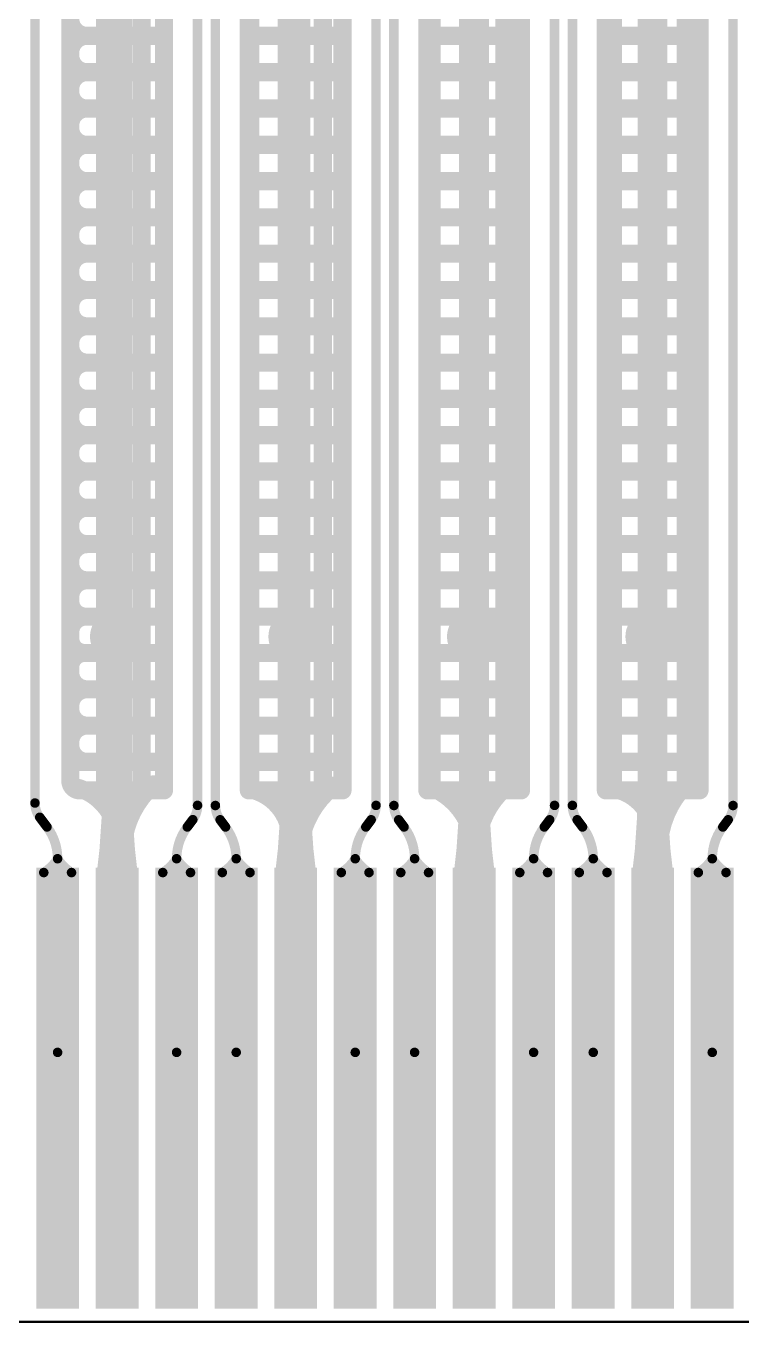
# Model space of a CAD drawing. Header units: millimetres. Extents: x 2260 to 2572, y -21 to 200.
# Drawn here: x 2299.93 to 2305.94, y 61.71 to 72.66 of the extents above; entities that cross this region are included whole.
import ezdxf

# ---------------------------------------------------------------- set-up
doc = ezdxf.new("R2010")
doc.units = ezdxf.units.MM
doc.layers.get('0').update_dxf_attribs({"lineweight": 18})
doc.layers.add('01', color=1, linetype='Continuous', lineweight=18)
doc.layers.add('DIM', color=3, linetype='Continuous', lineweight=13)

# ---------------------------------------------------------------- blocks, each defined once
blk = doc.blocks.new('PAD_R1')
blk.add_lwpolyline([(0.25, 0, 0.5, 0.5, 1), (-0.25, 0, 0.5, 0.5, 1)], format="xyseb", close=True)

msp = doc.modelspace()

# ---------------------------------------------------------------- linework, layer by layer
at = {"layer": '01'}
msp.add_lwpolyline([(2318.191, 62.078, 0.02, 0.02, -0.414219), (2317.891, 61.778, 0.02, 0.02, 0), (2292.992, 61.778, 0.02, 0.02, -0.414219), (2292.692, 62.078, 0.02, 0.02, 0), (2292.692, 141.44, 0.02, 0.02, -0.414219), (2292.992, 141.74, 0.02, 0.02, 0), (2317.891, 141.74, 0.02, 0.02, -0.414219), (2318.191, 141.44, 0.02, 0.02, 0)], format="xyseb", close=True, dxfattribs=at)
for points in [[(2300.692, 139.841, 0.25, 0.25, 0), (2300.692, 63.641, 0.25, 0.25, 0)], [(2302.191, 139.841, 0.25, 0.25, 0), (2302.191, 63.641, 0.25, 0.25, 0)], [(2303.692, 139.841, 0.25, 0.25, 0), (2303.692, 63.641, 0.25, 0.25, 0)], [(2305.191, 139.841, 0.25, 0.25, 0), (2305.191, 63.641, 0.25, 0.25, 0)], [(2300.298, 66.321, 0.152, 0.152, 0), (2300.298, 137.241, 0.152, 0.152, 0)], [(2300.591, 137.241, 0.152, 0.152, 0), (2300.591, 66.241, 0.152, 0.152, 0)], [(2300.896, 137.241, 0.152, 0.152, 0), (2300.896, 66.241, 0.152, 0.152, 0)], [(2301.085, 137.241, 0.152, 0.152, 0), (2301.085, 66.241, 0.152, 0.152, 0)], [(2301.798, 137.241, 0.152, 0.152, 0), (2301.798, 66.241, 0.152, 0.152, 0)], [(2301.81, 137.241, 0.152, 0.152, 0), (2301.81, 66.241, 0.152, 0.152, 0)], [(2302.115, 137.241, 0.152, 0.152, 0), (2302.115, 66.241, 0.152, 0.152, 0)], [(2302.42, 137.241, 0.152, 0.152, 0), (2302.42, 66.241, 0.152, 0.152, 0)], [(2302.585, 137.241, 0.152, 0.152, 0), (2302.585, 66.241, 0.152, 0.152, 0)], [(2303.298, 137.241, 0.152, 0.152, 0), (2303.298, 66.241, 0.152, 0.152, 0)], [(2303.334, 137.241, 0.152, 0.152, 0), (2303.334, 66.241, 0.152, 0.152, 0)], [(2303.639, 137.241, 0.152, 0.152, 0), (2303.639, 66.241, 0.152, 0.152, 0)], [(2303.944, 137.241, 0.152, 0.152, 0), (2303.944, 66.241, 0.152, 0.152, 0)], [(2304.085, 137.241, 0.152, 0.152, 0), (2304.085, 66.241, 0.152, 0.152, 0)], [(2304.858, 137.241, 0.152, 0.152, 0), (2304.858, 66.241, 0.152, 0.152, 0)], [(2305.163, 137.241, 0.152, 0.152, 0), (2305.163, 66.241, 0.152, 0.152, 0)], [(2305.468, 137.241, 0.152, 0.152, 0), (2305.468, 66.241, 0.152, 0.152, 0)], [(2305.585, 137.241, 0.152, 0.152, 0), (2305.585, 66.241, 0.152, 0.152, 0)], [(2304.798, 137.209, 0.152, 0.152, 0), (2304.798, 66.241, 0.152, 0.152, 0)], [(2300.298, 72.717, 0.152, 0.152, 0.414236), (2300.438, 72.577, 0.152, 0.152, 0)], [(2300.298, 72.577, 0.152, 0.152, 0), (2301.085, 72.577, 0.152, 0.152, 0)], [(2300.298, 72.437, 0.152, 0.152, -0.414236), (2300.438, 72.577, 0.152, 0.152, 0)], [(2301.798, 72.577, 0.152, 0.152, 0), (2302.585, 72.577, 0.152, 0.152, 0)], [(2303.298, 72.577, 0.152, 0.152, 0), (2304.085, 72.577, 0.152, 0.152, 0)], [(2304.798, 72.577, 0.152, 0.152, 0), (2305.585, 72.577, 0.152, 0.152, 0)], [(2300.298, 72.412, 0.152, 0.152, 0.414236), (2300.438, 72.272, 0.152, 0.152, 0)], [(2300.298, 72.272, 0.152, 0.152, 0), (2301.085, 72.272, 0.152, 0.152, 0)], [(2300.298, 72.132, 0.152, 0.152, -0.414236), (2300.438, 72.272, 0.152, 0.152, 0)], [(2301.798, 72.272, 0.152, 0.152, 0), (2302.585, 72.272, 0.152, 0.152, 0)], [(2303.298, 72.272, 0.152, 0.152, 0), (2304.085, 72.272, 0.152, 0.152, 0)], [(2304.798, 72.272, 0.152, 0.152, 0), (2305.585, 72.272, 0.152, 0.152, 0)], [(2300.298, 72.107, 0.152, 0.152, 0.414236), (2300.438, 71.967, 0.152, 0.152, 0)], [(2300.298, 71.967, 0.152, 0.152, 0), (2301.085, 71.967, 0.152, 0.152, 0)], [(2300.298, 71.827, 0.152, 0.152, -0.414236), (2300.438, 71.967, 0.152, 0.152, 0)], [(2301.798, 71.967, 0.152, 0.152, 0), (2302.585, 71.967, 0.152, 0.152, 0)], [(2303.298, 71.967, 0.152, 0.152, 0), (2304.085, 71.967, 0.152, 0.152, 0)], [(2304.798, 71.967, 0.152, 0.152, 0), (2305.585, 71.967, 0.152, 0.152, 0)], [(2300.298, 71.802, 0.152, 0.152, 0.414236), (2300.438, 71.662, 0.152, 0.152, 0)], [(2300.298, 71.662, 0.152, 0.152, 0), (2301.085, 71.662, 0.152, 0.152, 0)], [(2300.298, 71.522, 0.152, 0.152, -0.414236), (2300.438, 71.662, 0.152, 0.152, 0)], [(2301.798, 71.662, 0.152, 0.152, 0), (2302.585, 71.662, 0.152, 0.152, 0)], [(2303.298, 71.662, 0.152, 0.152, 0), (2304.085, 71.662, 0.152, 0.152, 0)], [(2304.798, 71.662, 0.152, 0.152, 0), (2305.585, 71.662, 0.152, 0.152, 0)], [(2300.298, 71.497, 0.152, 0.152, 0.414236), (2300.438, 71.357, 0.152, 0.152, 0)], [(2300.298, 71.357, 0.152, 0.152, 0), (2301.085, 71.357, 0.152, 0.152, 0)], [(2300.298, 71.217, 0.152, 0.152, -0.414236), (2300.438, 71.357, 0.152, 0.152, 0)], [(2301.798, 71.357, 0.152, 0.152, 0), (2302.585, 71.357, 0.152, 0.152, 0)], [(2303.298, 71.357, 0.152, 0.152, 0), (2304.085, 71.357, 0.152, 0.152, 0)], [(2304.798, 71.357, 0.152, 0.152, 0), (2305.585, 71.357, 0.152, 0.152, 0)], [(2300.298, 71.193, 0.152, 0.152, 0.414236), (2300.438, 71.053, 0.152, 0.152, 0)], [(2300.298, 71.053, 0.152, 0.152, 0), (2301.085, 71.053, 0.152, 0.152, 0)], [(2300.298, 70.913, 0.152, 0.152, -0.414236), (2300.438, 71.053, 0.152, 0.152, 0)], [(2301.798, 71.053, 0.152, 0.152, 0), (2302.585, 71.053, 0.152, 0.152, 0)], [(2303.298, 71.053, 0.152, 0.152, 0), (2304.085, 71.053, 0.152, 0.152, 0)], [(2304.798, 71.053, 0.152, 0.152, 0), (2305.585, 71.053, 0.152, 0.152, 0)], [(2300.298, 70.888, 0.152, 0.152, 0.414236), (2300.438, 70.748, 0.152, 0.152, 0)], [(2300.298, 70.748, 0.152, 0.152, 0), (2301.085, 70.748, 0.152, 0.152, 0)], [(2300.298, 70.608, 0.152, 0.152, -0.414236), (2300.438, 70.748, 0.152, 0.152, 0)], [(2301.798, 70.748, 0.152, 0.152, 0), (2302.585, 70.748, 0.152, 0.152, 0)], [(2303.298, 70.748, 0.152, 0.152, 0), (2304.085, 70.748, 0.152, 0.152, 0)], [(2304.798, 70.748, 0.152, 0.152, 0), (2305.585, 70.748, 0.152, 0.152, 0)], [(2300.298, 70.583, 0.152, 0.152, 0.414236), (2300.438, 70.443, 0.152, 0.152, 0)], [(2300.298, 70.443, 0.152, 0.152, 0), (2301.085, 70.443, 0.152, 0.152, 0)], [(2300.298, 70.303, 0.152, 0.152, -0.414236), (2300.438, 70.443, 0.152, 0.152, 0)], [(2301.798, 70.443, 0.152, 0.152, 0), (2302.585, 70.443, 0.152, 0.152, 0)], [(2303.298, 70.443, 0.152, 0.152, 0), (2304.085, 70.443, 0.152, 0.152, 0)], [(2304.798, 70.443, 0.152, 0.152, 0), (2305.585, 70.443, 0.152, 0.152, 0)], [(2300.298, 70.278, 0.152, 0.152, 0.414236), (2300.438, 70.138, 0.152, 0.152, 0)], [(2300.298, 70.138, 0.152, 0.152, 0), (2301.085, 70.138, 0.152, 0.152, 0)], [(2300.298, 69.998, 0.152, 0.152, -0.414236), (2300.438, 70.138, 0.152, 0.152, 0)], [(2301.798, 70.138, 0.152, 0.152, 0), (2302.585, 70.138, 0.152, 0.152, 0)], [(2303.298, 70.138, 0.152, 0.152, 0), (2304.085, 70.138, 0.152, 0.152, 0)], [(2304.798, 70.138, 0.152, 0.152, 0), (2305.585, 70.138, 0.152, 0.152, 0)], [(2300.298, 69.973, 0.152, 0.152, 0.414236), (2300.438, 69.833, 0.152, 0.152, 0)], [(2300.298, 69.833, 0.152, 0.152, 0), (2301.085, 69.833, 0.152, 0.152, 0)], [(2300.298, 69.693, 0.152, 0.152, -0.414236), (2300.438, 69.833, 0.152, 0.152, 0)], [(2301.798, 69.833, 0.152, 0.152, 0), (2302.585, 69.833, 0.152, 0.152, 0)], [(2303.298, 69.833, 0.152, 0.152, 0), (2304.085, 69.833, 0.152, 0.152, 0)], [(2304.798, 69.833, 0.152, 0.152, 0), (2305.585, 69.833, 0.152, 0.152, 0)], [(2300.298, 69.669, 0.152, 0.152, 0.414236), (2300.438, 69.529, 0.152, 0.152, 0)], [(2300.298, 69.529, 0.152, 0.152, 0), (2301.085, 69.529, 0.152, 0.152, 0)], [(2300.298, 69.389, 0.152, 0.152, -0.414236), (2300.438, 69.529, 0.152, 0.152, 0)], [(2301.798, 69.529, 0.152, 0.152, 0), (2302.585, 69.529, 0.152, 0.152, 0)], [(2303.298, 69.529, 0.152, 0.152, 0), (2304.085, 69.529, 0.152, 0.152, 0)], [(2304.798, 69.529, 0.152, 0.152, 0), (2305.585, 69.529, 0.152, 0.152, 0)], [(2300.298, 69.364, 0.152, 0.152, 0.414236), (2300.438, 69.224, 0.152, 0.152, 0)], [(2300.298, 69.224, 0.152, 0.152, 0), (2301.085, 69.224, 0.152, 0.152, 0)], [(2300.298, 69.084, 0.152, 0.152, -0.414236), (2300.438, 69.224, 0.152, 0.152, 0)], [(2301.798, 69.224, 0.152, 0.152, 0), (2302.585, 69.224, 0.152, 0.152, 0)], [(2303.298, 69.224, 0.152, 0.152, 0), (2304.085, 69.224, 0.152, 0.152, 0)], [(2304.798, 69.224, 0.152, 0.152, 0), (2305.585, 69.224, 0.152, 0.152, 0)], [(2300.298, 69.059, 0.152, 0.152, 0.414236), (2300.438, 68.919, 0.152, 0.152, 0)], [(2300.298, 68.919, 0.152, 0.152, 0), (2301.085, 68.919, 0.152, 0.152, 0)], [(2300.298, 68.779, 0.152, 0.152, -0.414236), (2300.438, 68.919, 0.152, 0.152, 0)], [(2301.798, 68.919, 0.152, 0.152, 0), (2302.585, 68.919, 0.152, 0.152, 0)], [(2303.298, 68.919, 0.152, 0.152, 0), (2304.085, 68.919, 0.152, 0.152, 0)], [(2304.798, 68.919, 0.152, 0.152, 0), (2305.585, 68.919, 0.152, 0.152, 0)], [(2300.298, 68.754, 0.152, 0.152, 0.414236), (2300.438, 68.614, 0.152, 0.152, 0)], [(2300.298, 68.614, 0.152, 0.152, 0), (2301.085, 68.614, 0.152, 0.152, 0)], [(2300.298, 68.474, 0.152, 0.152, -0.414236), (2300.438, 68.614, 0.152, 0.152, 0)], [(2301.798, 68.614, 0.152, 0.152, 0), (2302.585, 68.614, 0.152, 0.152, 0)], [(2303.298, 68.614, 0.152, 0.152, 0), (2304.085, 68.614, 0.152, 0.152, 0)], [(2304.798, 68.614, 0.152, 0.152, 0), (2305.585, 68.614, 0.152, 0.152, 0)], [(2300.298, 68.449, 0.152, 0.152, 0.414236), (2300.438, 68.309, 0.152, 0.152, 0)], [(2300.298, 68.309, 0.152, 0.152, 0), (2301.085, 68.309, 0.152, 0.152, 0)], [(2300.298, 68.169, 0.152, 0.152, -0.414236), (2300.438, 68.309, 0.152, 0.152, 0)], [(2301.798, 68.309, 0.152, 0.152, 0), (2302.585, 68.309, 0.152, 0.152, 0)], [(2303.298, 68.309, 0.152, 0.152, 0), (2304.085, 68.309, 0.152, 0.152, 0)], [(2304.798, 68.309, 0.152, 0.152, 0), (2305.585, 68.309, 0.152, 0.152, 0)], [(2300.298, 68.145, 0.152, 0.152, 0.414236), (2300.438, 68.005, 0.152, 0.152, 0)], [(2300.298, 68.005, 0.152, 0.152, 0), (2301.085, 68.005, 0.152, 0.152, 0)], [(2300.298, 67.865, 0.152, 0.152, -0.414236), (2300.438, 68.005, 0.152, 0.152, 0)], [(2301.798, 68.005, 0.152, 0.152, 0), (2302.585, 68.005, 0.152, 0.152, 0)], [(2303.298, 68.005, 0.152, 0.152, 0), (2304.085, 68.005, 0.152, 0.152, 0)], [(2304.798, 68.005, 0.152, 0.152, 0), (2305.585, 68.005, 0.152, 0.152, 0)], [(2300.298, 67.83, 0.152, 0.152, 0.414228), (2300.428, 67.7, 0.152, 0.152, 0)], [(2300.298, 67.7, 0.152, 0.152, 0), (2301.085, 67.7, 0.152, 0.152, 0)], [(2300.298, 67.57, 0.152, 0.152, -0.414228), (2300.428, 67.7, 0.152, 0.152, 0)], [(2301.798, 67.7, 0.152, 0.152, 0), (2302.585, 67.7, 0.152, 0.152, 0)], [(2303.298, 67.7, 0.152, 0.152, 0), (2304.085, 67.7, 0.152, 0.152, 0)], [(2304.798, 67.7, 0.152, 0.152, 0), (2305.585, 67.7, 0.152, 0.152, 0)], [(2300.298, 67.515, 0.152, 0.152, 0.41423), (2300.418, 67.395, 0.152, 0.152, 0)], [(2300.298, 67.395, 0.152, 0.152, 0), (2301.085, 67.395, 0.152, 0.152, 0)], [(2300.298, 67.275, 0.152, 0.152, -0.41423), (2300.418, 67.395, 0.152, 0.152, 0)], [(2301.798, 67.395, 0.152, 0.152, 0), (2302.585, 67.395, 0.152, 0.152, 0)], [(2303.298, 67.395, 0.152, 0.152, 0), (2304.085, 67.395, 0.152, 0.152, 0)], [(2304.798, 67.395, 0.152, 0.152, 0), (2305.585, 67.395, 0.152, 0.152, 0)], [(2300.298, 67.23, 0.152, 0.152, 0.414236), (2300.438, 67.09, 0.152, 0.152, 0)], [(2300.298, 67.09, 0.152, 0.152, 0), (2301.085, 67.09, 0.152, 0.152, 0)], [(2300.298, 66.95, 0.152, 0.152, -0.414236), (2300.438, 67.09, 0.152, 0.152, 0)], [(2301.798, 67.09, 0.152, 0.152, 0), (2302.585, 67.09, 0.152, 0.152, 0)], [(2303.298, 67.09, 0.152, 0.152, 0), (2304.085, 67.09, 0.152, 0.152, 0)], [(2304.798, 67.09, 0.152, 0.152, 0), (2305.585, 67.09, 0.152, 0.152, 0)], [(2300.298, 66.925, 0.152, 0.152, 0.414236), (2300.438, 66.785, 0.152, 0.152, 0)], [(2300.298, 66.785, 0.152, 0.152, 0), (2301.085, 66.785, 0.152, 0.152, 0)], [(2300.298, 66.645, 0.152, 0.152, -0.414236), (2300.438, 66.785, 0.152, 0.152, 0)], [(2301.798, 66.785, 0.152, 0.152, 0), (2302.585, 66.785, 0.152, 0.152, 0)], [(2303.298, 66.785, 0.152, 0.152, 0), (2304.085, 66.785, 0.152, 0.152, 0)], [(2304.798, 66.785, 0.152, 0.152, 0), (2305.585, 66.785, 0.152, 0.152, 0)], [(2300.298, 66.621, 0.152, 0.152, 0.414236), (2300.438, 66.481, 0.152, 0.152, 0)], [(2300.298, 66.481, 0.152, 0.152, 0), (2301.085, 66.481, 0.152, 0.152, 0)], [(2300.298, 66.401, 0.152, 0.152, -0.414252), (2300.378, 66.481, 0.152, 0.152, 0)], [(2301.798, 66.481, 0.152, 0.152, 0), (2302.585, 66.481, 0.152, 0.152, 0)], [(2303.298, 66.481, 0.152, 0.152, 0), (2304.085, 66.481, 0.152, 0.152, 0)], [(2304.798, 66.481, 0.152, 0.152, 0), (2305.585, 66.481, 0.152, 0.152, 0)], [(2300.378, 66.241, 0.152, 0.152, -0.414252), (2300.298, 66.321, 0.152, 0.152, 0)], [(2300.692, 66.281, 0.25, 0.25, -0.033718), (2300.637, 65.466, 0.25, 0.25, 0)], [(2300.692, 66.281, 0.25, 0.25, 0.033718), (2300.747, 65.466, 0.25, 0.25, 0)], [(2300.999, 66.292, 0.152, 0.152, 0.235865), (2300.738, 65.647, 0.152, 0.152, 0)], [(2302.191, 66.281, 0.25, 0.25, -0.033718), (2302.136, 65.466, 0.25, 0.25, 0)], [(2302.191, 66.281, 0.25, 0.25, 0.033718), (2302.247, 65.466, 0.25, 0.25, 0)], [(2302.512, 66.28, 0.152, 0.152, 0.223121), (2302.216, 65.687, 0.152, 0.152, 0)], [(2303.692, 65.668, 0.152, 0.152, 0.341859), (2303.308, 66.276, 0.152, 0.152, 0)], [(2303.692, 66.281, 0.25, 0.25, -0.033718), (2303.637, 65.466, 0.25, 0.25, 0)], [(2303.692, 66.281, 0.25, 0.25, 0.033718), (2303.747, 65.466, 0.25, 0.25, 0)], [(2304.046, 66.332, 0.152, 0.152, 0.286635), (2303.717, 65.677, 0.152, 0.152, 0)], [(2305.191, 66.281, 0.25, 0.25, -0.033718), (2305.136, 65.466, 0.25, 0.25, 0)], [(2305.191, 66.281, 0.25, 0.25, 0.033718), (2305.247, 65.466, 0.25, 0.25, 0)], [(2305.53, 66.345, 0.152, 0.152, 0.249285), (2305.246, 65.66, 0.152, 0.152, 0)], [(2300.691, 65.703, 0.152, 0.152, 0.402511), (2300.337, 66.27, 0.152, 0.152, 0)], [(2300.378, 66.241, 0.152, 0.152, 0), (2301.085, 66.241, 0.152, 0.152, 0)], [(2301.798, 66.241, 0.152, 0.152, 0), (2302.585, 66.241, 0.152, 0.152, 0)], [(2302.138, 65.726, 0.152, 0.152, 0.404083), (2301.837, 66.243, 0.152, 0.152, 0)], [(2303.298, 66.241, 0.152, 0.152, 0), (2304.085, 66.241, 0.152, 0.152, 0)], [(2304.798, 66.241, 0.152, 0.152, 0), (2305.585, 66.241, 0.152, 0.152, 0)], [(2305.172, 65.681, 0.152, 0.152, 0.528163), (2304.8, 66.261, 0.152, 0.152, 0)], [(2300.191, 61.89, 0.36, 0.36, 0), (2300.191, 65.591, 0.36, 0.36, 0)], [(2300.191, 65.667, 0.08, 0.08, -0.112631), (2300.075, 65.551, 0.08, 0.08, 0)], [(2300.191, 65.667, 0.08, 0.08, 0), (2300.191, 64.041, 0.08, 0.08, 0)], [(2300.191, 65.667, 0.08, 0.08, 0.112631), (2300.308, 65.551, 0.08, 0.08, 0)], [(2300.692, 61.89, 0.36, 0.36, 0), (2300.692, 65.591, 0.36, 0.36, 0)], [(2301.191, 61.89, 0.36, 0.36, 0), (2301.191, 65.591, 0.36, 0.36, 0)], [(2301.191, 65.667, 0.08, 0.08, -0.112729), (2301.075, 65.551, 0.08, 0.08, 0)], [(2301.191, 65.667, 0.08, 0.08, 0), (2301.191, 64.041, 0.08, 0.08, 0)], [(2301.191, 65.667, 0.08, 0.08, 0.112729), (2301.308, 65.551, 0.08, 0.08, 0)], [(2301.692, 61.89, 0.36, 0.36, 0), (2301.692, 65.591, 0.36, 0.36, 0)], [(2301.692, 65.667, 0.08, 0.08, -0.112809), (2301.575, 65.551, 0.08, 0.08, 0)], [(2301.692, 65.667, 0.08, 0.08, 0), (2301.692, 64.041, 0.08, 0.08, 0)], [(2301.692, 65.667, 0.08, 0.08, 0.112809), (2301.808, 65.551, 0.08, 0.08, 0)], [(2302.191, 61.89, 0.36, 0.36, 0), (2302.191, 65.591, 0.36, 0.36, 0)], [(2302.692, 61.89, 0.36, 0.36, 0), (2302.692, 65.591, 0.36, 0.36, 0)], [(2302.692, 65.667, 0.08, 0.08, -0.112733), (2302.575, 65.551, 0.08, 0.08, 0)], [(2302.692, 65.667, 0.08, 0.08, 0), (2302.692, 64.041, 0.08, 0.08, 0)], [(2302.692, 65.667, 0.08, 0.08, 0.112733), (2302.808, 65.551, 0.08, 0.08, 0)], [(2303.191, 61.89, 0.36, 0.36, 0), (2303.191, 65.591, 0.36, 0.36, 0)], [(2303.191, 65.667, 0.08, 0.08, -0.112629), (2303.075, 65.551, 0.08, 0.08, 0)], [(2303.191, 65.667, 0.08, 0.08, 0), (2303.191, 64.041, 0.08, 0.08, 0)], [(2303.191, 65.667, 0.08, 0.08, 0.112629), (2303.308, 65.551, 0.08, 0.08, 0)], [(2303.692, 61.89, 0.36, 0.36, 0), (2303.692, 65.591, 0.36, 0.36, 0)], [(2304.191, 61.89, 0.36, 0.36, 0), (2304.191, 65.591, 0.36, 0.36, 0)], [(2304.191, 65.667, 0.08, 0.08, -0.112733), (2304.075, 65.551, 0.08, 0.08, 0)], [(2304.191, 65.667, 0.08, 0.08, 0), (2304.191, 64.041, 0.08, 0.08, 0)], [(2304.191, 65.667, 0.08, 0.08, 0.112733), (2304.308, 65.551, 0.08, 0.08, 0)], [(2304.692, 61.89, 0.36, 0.36, 0), (2304.692, 65.591, 0.36, 0.36, 0)], [(2304.692, 65.667, 0.08, 0.08, -0.112809), (2304.575, 65.551, 0.08, 0.08, 0)], [(2304.692, 65.667, 0.08, 0.08, 0), (2304.692, 64.041, 0.08, 0.08, 0)], [(2304.692, 65.667, 0.08, 0.08, 0.112809), (2304.808, 65.551, 0.08, 0.08, 0)], [(2305.191, 61.89, 0.36, 0.36, 0), (2305.191, 65.591, 0.36, 0.36, 0)], [(2305.692, 61.89, 0.36, 0.36, 0), (2305.692, 65.591, 0.36, 0.36, 0)], [(2305.692, 65.667, 0.08, 0.08, -0.11273), (2305.575, 65.551, 0.08, 0.08, 0)], [(2305.692, 65.667, 0.08, 0.08, 0), (2305.692, 64.041, 0.08, 0.08, 0)], [(2305.692, 65.667, 0.08, 0.08, 0.11273), (2305.808, 65.551, 0.08, 0.08, 0)]]:
    msp.add_lwpolyline(points, format="xyseb", dxfattribs=at)
at = {"layer": 'DIM'}
for points in [[(2301.367, 137.367, 0.08, 0.08, 0), (2301.367, 66.115, 0.08, 0.08, 0)], [(2301.517, 137.367, 0.08, 0.08, 0), (2301.517, 66.114, 0.08, 0.08, 0)], [(2302.867, 137.367, 0.08, 0.08, 0), (2302.867, 66.115, 0.08, 0.08, 0)], [(2303.017, 137.367, 0.08, 0.08, 0), (2303.017, 66.114, 0.08, 0.08, 0)], [(2304.367, 137.367, 0.08, 0.08, 0), (2304.367, 66.115, 0.08, 0.08, 0)], [(2304.517, 137.367, 0.08, 0.08, 0), (2304.517, 66.115, 0.08, 0.08, 0)], [(2305.867, 137.367, 0.08, 0.08, 0), (2305.867, 66.114, 0.08, 0.08, 0)], [(2300.001, 137.346, 0.08, 0.08, 0), (2300.001, 66.135, 0.08, 0.08, 0)], [(2300.001, 66.135, 0.08, 0.08, 0.162934), (2300.041, 66.015, 0.08, 0.08, 0)], [(2301.367, 66.115, 0.08, 0.08, -0.163068), (2301.327, 65.995, 0.08, 0.08, 0)], [(2301.517, 66.114, 0.08, 0.08, 0.163032), (2301.557, 65.994, 0.08, 0.08, 0)], [(2302.867, 66.115, 0.08, 0.08, -0.163068), (2302.826, 65.994, 0.08, 0.08, 0)], [(2303.017, 66.114, 0.08, 0.08, 0.162945), (2303.057, 65.994, 0.08, 0.08, 0)], [(2304.367, 66.115, 0.08, 0.08, -0.163068), (2304.326, 65.994, 0.08, 0.08, 0)], [(2304.517, 66.115, 0.08, 0.08, 0.163022), (2304.557, 65.994, 0.08, 0.08, 0)], [(2305.867, 66.114, 0.08, 0.08, -0.163062), (2305.826, 65.994, 0.08, 0.08, 0)], [(2300.041, 66.015, 0.08, 0.08, 0), (2300.102, 65.934, 0.08, 0.08, 0)], [(2301.327, 65.995, 0.08, 0.08, 0), (2301.281, 65.934, 0.08, 0.08, 0)], [(2301.557, 65.994, 0.08, 0.08, 0), (2301.602, 65.934, 0.08, 0.08, 0)], [(2302.826, 65.994, 0.08, 0.08, 0), (2302.781, 65.934, 0.08, 0.08, 0)], [(2303.057, 65.994, 0.08, 0.08, 0), (2303.102, 65.934, 0.08, 0.08, 0)], [(2304.326, 65.994, 0.08, 0.08, 0), (2304.281, 65.934, 0.08, 0.08, 0)], [(2304.557, 65.994, 0.08, 0.08, 0), (2304.602, 65.934, 0.08, 0.08, 0)], [(2305.826, 65.994, 0.08, 0.08, 0), (2305.781, 65.934, 0.08, 0.08, 0)], [(2300.102, 65.934, 0.08, 0.08, -0.162932), (2300.191, 65.667, 0.08, 0.08, 0)], [(2301.281, 65.934, 0.08, 0.08, 0.163052), (2301.191, 65.667, 0.08, 0.08, 0)], [(2301.602, 65.934, 0.08, 0.08, -0.163016), (2301.692, 65.667, 0.08, 0.08, 0)], [(2302.781, 65.934, 0.08, 0.08, 0.163053), (2302.692, 65.667, 0.08, 0.08, 0)], [(2303.102, 65.934, 0.08, 0.08, -0.162931), (2303.191, 65.667, 0.08, 0.08, 0)], [(2304.281, 65.934, 0.08, 0.08, 0.163053), (2304.191, 65.667, 0.08, 0.08, 0)], [(2304.602, 65.934, 0.08, 0.08, -0.163015), (2304.692, 65.667, 0.08, 0.08, 0)], [(2305.781, 65.934, 0.08, 0.08, 0.163051), (2305.692, 65.667, 0.08, 0.08, 0)]]:
    msp.add_lwpolyline(points, format="xyseb", dxfattribs=at)

# ---------------------------------------------------------------- block references
at = {"layer": '01'}
for p, xscale, yscale in [((2300.298, 72.717), 0.1524, 0.1524), ((2300.298, 72.577), 0.1524, 0.1524), ((2300.438, 72.577), 0.1524, 0.1524), ((2300.438, 72.577), 0.1524, 0.1524), ((2301.085, 72.577), 0.1524, 0.1524), ((2301.798, 72.577), 0.1524, 0.1524), ((2302.585, 72.577), 0.1524, 0.1524), ((2303.298, 72.577), 0.1524, 0.1524), ((2304.085, 72.577), 0.1524, 0.1524), ((2304.798, 72.577), 0.1524, 0.1524), ((2305.585, 72.577), 0.1524, 0.1524), ((2300.298, 72.437), 0.1524, 0.1524), ((2300.298, 72.412), 0.1524, 0.1524), ((2300.298, 72.272), 0.1524, 0.1524), ((2300.438, 72.272), 0.1524, 0.1524), ((2300.438, 72.272), 0.1524, 0.1524), ((2301.085, 72.272), 0.1524, 0.1524), ((2301.798, 72.272), 0.1524, 0.1524), ((2302.585, 72.272), 0.1524, 0.1524), ((2303.298, 72.272), 0.1524, 0.1524), ((2304.085, 72.272), 0.1524, 0.1524), ((2304.798, 72.272), 0.1524, 0.1524), ((2305.585, 72.272), 0.1524, 0.1524), ((2300.298, 72.132), 0.1524, 0.1524), ((2300.298, 72.107), 0.1524, 0.1524), ((2300.298, 71.967), 0.1524, 0.1524), ((2300.438, 71.967), 0.1524, 0.1524), ((2300.438, 71.967), 0.1524, 0.1524), ((2301.085, 71.967), 0.1524, 0.1524), ((2301.798, 71.967), 0.1524, 0.1524), ((2302.585, 71.967), 0.1524, 0.1524), ((2303.298, 71.967), 0.1524, 0.1524), ((2304.085, 71.967), 0.1524, 0.1524), ((2304.798, 71.967), 0.1524, 0.1524), ((2305.585, 71.967), 0.1524, 0.1524), ((2300.298, 71.827), 0.1524, 0.1524), ((2300.298, 71.802), 0.1524, 0.1524), ((2300.298, 71.662), 0.1524, 0.1524), ((2300.438, 71.662), 0.1524, 0.1524), ((2300.438, 71.662), 0.1524, 0.1524), ((2301.085, 71.662), 0.1524, 0.1524), ((2301.798, 71.662), 0.1524, 0.1524), ((2302.585, 71.662), 0.1524, 0.1524), ((2303.298, 71.662), 0.1524, 0.1524), ((2304.085, 71.662), 0.1524, 0.1524), ((2304.798, 71.662), 0.1524, 0.1524), ((2305.585, 71.662), 0.1524, 0.1524), ((2300.298, 71.522), 0.1524, 0.1524), ((2300.298, 71.497), 0.1524, 0.1524), ((2300.298, 71.357), 0.1524, 0.1524), ((2300.438, 71.357), 0.1524, 0.1524), ((2300.438, 71.357), 0.1524, 0.1524), ((2301.085, 71.357), 0.1524, 0.1524), ((2301.798, 71.357), 0.1524, 0.1524), ((2302.585, 71.357), 0.1524, 0.1524), ((2303.298, 71.357), 0.1524, 0.1524), ((2304.085, 71.357), 0.1524, 0.1524), ((2304.798, 71.357), 0.1524, 0.1524), ((2305.585, 71.357), 0.1524, 0.1524), ((2300.298, 71.217), 0.1524, 0.1524), ((2300.298, 71.193), 0.1524, 0.1524), ((2300.298, 71.053), 0.1524, 0.1524), ((2300.438, 71.053), 0.1524, 0.1524), ((2300.438, 71.053), 0.1524, 0.1524), ((2301.085, 71.053), 0.1524, 0.1524), ((2301.798, 71.053), 0.1524, 0.1524), ((2302.585, 71.053), 0.1524, 0.1524), ((2303.298, 71.053), 0.1524, 0.1524), ((2304.085, 71.053), 0.1524, 0.1524), ((2304.798, 71.053), 0.1524, 0.1524), ((2305.585, 71.053), 0.1524, 0.1524), ((2300.298, 70.913), 0.1524, 0.1524), ((2300.298, 70.888), 0.1524, 0.1524), ((2300.298, 70.748), 0.1524, 0.1524), ((2300.438, 70.748), 0.1524, 0.1524), ((2300.438, 70.748), 0.1524, 0.1524), ((2301.085, 70.748), 0.1524, 0.1524), ((2301.798, 70.748), 0.1524, 0.1524), ((2302.585, 70.748), 0.1524, 0.1524), ((2303.298, 70.748), 0.1524, 0.1524), ((2304.085, 70.748), 0.1524, 0.1524), ((2304.798, 70.748), 0.1524, 0.1524), ((2305.585, 70.748), 0.1524, 0.1524), ((2300.298, 70.608), 0.1524, 0.1524), ((2300.298, 70.583), 0.1524, 0.1524), ((2300.298, 70.443), 0.1524, 0.1524), ((2300.438, 70.443), 0.1524, 0.1524), ((2300.438, 70.443), 0.1524, 0.1524), ((2301.085, 70.443), 0.1524, 0.1524), ((2301.798, 70.443), 0.1524, 0.1524), ((2302.585, 70.443), 0.1524, 0.1524), ((2303.298, 70.443), 0.1524, 0.1524), ((2304.085, 70.443), 0.1524, 0.1524), ((2304.798, 70.443), 0.1524, 0.1524), ((2305.585, 70.443), 0.1524, 0.1524), ((2300.298, 70.303), 0.1524, 0.1524), ((2300.298, 70.278), 0.1524, 0.1524), ((2300.298, 70.138), 0.1524, 0.1524), ((2300.438, 70.138), 0.1524, 0.1524), ((2300.438, 70.138), 0.1524, 0.1524), ((2301.085, 70.138), 0.1524, 0.1524), ((2301.798, 70.138), 0.1524, 0.1524), ((2302.585, 70.138), 0.1524, 0.1524), ((2303.298, 70.138), 0.1524, 0.1524), ((2304.085, 70.138), 0.1524, 0.1524), ((2304.798, 70.138), 0.1524, 0.1524), ((2305.585, 70.138), 0.1524, 0.1524), ((2300.298, 69.998), 0.1524, 0.1524), ((2300.298, 69.973), 0.1524, 0.1524), ((2300.298, 69.833), 0.1524, 0.1524), ((2300.438, 69.833), 0.1524, 0.1524), ((2300.438, 69.833), 0.1524, 0.1524), ((2301.085, 69.833), 0.1524, 0.1524), ((2301.798, 69.833), 0.1524, 0.1524), ((2302.585, 69.833), 0.1524, 0.1524), ((2303.298, 69.833), 0.1524, 0.1524), ((2304.085, 69.833), 0.1524, 0.1524), ((2304.798, 69.833), 0.1524, 0.1524), ((2305.585, 69.833), 0.1524, 0.1524), ((2300.298, 69.693), 0.1524, 0.1524), ((2300.298, 69.669), 0.1524, 0.1524), ((2300.298, 69.529), 0.1524, 0.1524), ((2300.438, 69.529), 0.1524, 0.1524), ((2300.438, 69.529), 0.1524, 0.1524), ((2301.085, 69.529), 0.1524, 0.1524), ((2301.798, 69.529), 0.1524, 0.1524), ((2302.585, 69.529), 0.1524, 0.1524), ((2303.298, 69.529), 0.1524, 0.1524), ((2304.085, 69.529), 0.1524, 0.1524), ((2304.798, 69.529), 0.1524, 0.1524), ((2305.585, 69.529), 0.1524, 0.1524), ((2300.298, 69.389), 0.1524, 0.1524), ((2300.298, 69.364), 0.1524, 0.1524), ((2300.298, 69.224), 0.1524, 0.1524), ((2300.438, 69.224), 0.1524, 0.1524), ((2300.438, 69.224), 0.1524, 0.1524), ((2301.085, 69.224), 0.1524, 0.1524), ((2301.798, 69.224), 0.1524, 0.1524), ((2302.585, 69.224), 0.1524, 0.1524), ((2303.298, 69.224), 0.1524, 0.1524), ((2304.085, 69.224), 0.1524, 0.1524), ((2304.798, 69.224), 0.1524, 0.1524), ((2305.585, 69.224), 0.1524, 0.1524), ((2300.298, 69.084), 0.1524, 0.1524), ((2300.298, 69.059), 0.1524, 0.1524), ((2300.298, 68.919), 0.1524, 0.1524), ((2300.438, 68.919), 0.1524, 0.1524), ((2300.438, 68.919), 0.1524, 0.1524), ((2301.085, 68.919), 0.1524, 0.1524), ((2301.798, 68.919), 0.1524, 0.1524), ((2302.585, 68.919), 0.1524, 0.1524), ((2303.298, 68.919), 0.1524, 0.1524), ((2304.085, 68.919), 0.1524, 0.1524), ((2304.798, 68.919), 0.1524, 0.1524), ((2305.585, 68.919), 0.1524, 0.1524), ((2300.298, 68.779), 0.1524, 0.1524), ((2300.298, 68.754), 0.1524, 0.1524), ((2300.298, 68.614), 0.1524, 0.1524), ((2300.438, 68.614), 0.1524, 0.1524), ((2300.438, 68.614), 0.1524, 0.1524), ((2301.085, 68.614), 0.1524, 0.1524), ((2301.798, 68.614), 0.1524, 0.1524), ((2302.585, 68.614), 0.1524, 0.1524), ((2303.298, 68.614), 0.1524, 0.1524), ((2304.085, 68.614), 0.1524, 0.1524), ((2304.798, 68.614), 0.1524, 0.1524), ((2305.585, 68.614), 0.1524, 0.1524), ((2300.298, 68.474), 0.1524, 0.1524), ((2300.298, 68.449), 0.1524, 0.1524), ((2300.298, 68.309), 0.1524, 0.1524), ((2300.438, 68.309), 0.1524, 0.1524), ((2300.438, 68.309), 0.1524, 0.1524), ((2301.085, 68.309), 0.1524, 0.1524), ((2301.798, 68.309), 0.1524, 0.1524), ((2302.585, 68.309), 0.1524, 0.1524), ((2303.298, 68.309), 0.1524, 0.1524), ((2304.085, 68.309), 0.1524, 0.1524), ((2304.798, 68.309), 0.1524, 0.1524), ((2305.585, 68.309), 0.1524, 0.1524), ((2300.298, 68.169), 0.1524, 0.1524), ((2300.298, 68.145), 0.1524, 0.1524), ((2300.298, 68.005), 0.1524, 0.1524), ((2300.438, 68.005), 0.1524, 0.1524), ((2300.438, 68.005), 0.1524, 0.1524), ((2301.085, 68.005), 0.1524, 0.1524), ((2301.798, 68.005), 0.1524, 0.1524), ((2302.585, 68.005), 0.1524, 0.1524), ((2303.298, 68.005), 0.1524, 0.1524), ((2304.085, 68.005), 0.1524, 0.1524), ((2304.798, 68.005), 0.1524, 0.1524), ((2305.585, 68.005), 0.1524, 0.1524), ((2300.298, 67.865), 0.1524, 0.1524), ((2300.298, 67.83), 0.1524, 0.1524), ((2300.298, 67.7), 0.1524, 0.1524), ((2300.428, 67.7), 0.1524, 0.1524), ((2300.428, 67.7), 0.1524, 0.1524), ((2301.085, 67.7), 0.1524, 0.1524), ((2301.798, 67.7), 0.1524, 0.1524), ((2302.585, 67.7), 0.1524, 0.1524), ((2303.298, 67.7), 0.1524, 0.1524), ((2304.085, 67.7), 0.1524, 0.1524), ((2304.798, 67.7), 0.1524, 0.1524), ((2305.585, 67.7), 0.1524, 0.1524), ((2300.692, 67.532), 0.456945, 0.456945), ((2302.191, 67.532), 0.456945, 0.456945), ((2303.692, 67.532), 0.456945, 0.456945), ((2305.191, 67.532), 0.456945, 0.456945), ((2300.298, 67.57), 0.1524, 0.1524), ((2300.298, 67.515), 0.1524, 0.1524), ((2300.298, 67.395), 0.1524, 0.1524), ((2300.418, 67.395), 0.1524, 0.1524), ((2300.418, 67.395), 0.1524, 0.1524), ((2301.085, 67.395), 0.1524, 0.1524), ((2301.798, 67.395), 0.1524, 0.1524), ((2302.585, 67.395), 0.1524, 0.1524), ((2303.298, 67.395), 0.1524, 0.1524), ((2304.085, 67.395), 0.1524, 0.1524), ((2304.798, 67.395), 0.1524, 0.1524), ((2305.585, 67.395), 0.1524, 0.1524), ((2300.298, 67.275), 0.1524, 0.1524), ((2300.298, 67.23), 0.1524, 0.1524), ((2300.298, 67.09), 0.1524, 0.1524), ((2300.438, 67.09), 0.1524, 0.1524), ((2300.438, 67.09), 0.1524, 0.1524), ((2301.085, 67.09), 0.1524, 0.1524), ((2301.798, 67.09), 0.1524, 0.1524), ((2302.585, 67.09), 0.1524, 0.1524), ((2303.298, 67.09), 0.1524, 0.1524), ((2304.085, 67.09), 0.1524, 0.1524), ((2304.798, 67.09), 0.1524, 0.1524), ((2305.585, 67.09), 0.1524, 0.1524), ((2300.298, 66.95), 0.1524, 0.1524), ((2300.298, 66.925), 0.1524, 0.1524), ((2300.298, 66.785), 0.1524, 0.1524), ((2300.438, 66.785), 0.1524, 0.1524), ((2300.438, 66.785), 0.1524, 0.1524), ((2301.085, 66.785), 0.1524, 0.1524), ((2301.798, 66.785), 0.1524, 0.1524), ((2302.585, 66.785), 0.1524, 0.1524), ((2303.298, 66.785), 0.1524, 0.1524), ((2304.085, 66.785), 0.1524, 0.1524), ((2304.798, 66.785), 0.1524, 0.1524), ((2305.585, 66.785), 0.1524, 0.1524), ((2300.298, 66.645), 0.1524, 0.1524), ((2300.298, 66.621), 0.1524, 0.1524), ((2300.298, 66.481), 0.1524, 0.1524), ((2300.298, 66.401), 0.1524, 0.1524), ((2300.378, 66.481), 0.1524, 0.1524), ((2300.438, 66.481), 0.1524, 0.1524), ((2301.085, 66.481), 0.1524, 0.1524), ((2301.798, 66.481), 0.1524, 0.1524), ((2302.585, 66.481), 0.1524, 0.1524), ((2303.298, 66.481), 0.1524, 0.1524), ((2304.085, 66.481), 0.1524, 0.1524), ((2304.798, 66.481), 0.1524, 0.1524), ((2305.585, 66.481), 0.1524, 0.1524), ((2300.298, 66.321), 0.1524, 0.1524), ((2300.298, 66.321), 0.1524, 0.1524), ((2300.692, 66.281), 0.249935, 0.249935), ((2300.692, 66.281), 0.249935, 0.249935), ((2300.999, 66.292), 0.1524, 0.1524), ((2302.191, 66.281), 0.249935, 0.249935), ((2302.191, 66.281), 0.249935, 0.249935), ((2302.512, 66.28), 0.1524, 0.1524), ((2303.308, 66.276), 0.1524, 0.1524), ((2303.692, 66.281), 0.249935, 0.249935), ((2303.692, 66.281), 0.249935, 0.249935), ((2304.046, 66.332), 0.1524, 0.1524), ((2305.191, 66.281), 0.249935, 0.249935), ((2305.191, 66.281), 0.249935, 0.249935), ((2305.53, 66.345), 0.1524, 0.1524), ((2300.337, 66.27), 0.1524, 0.1524), ((2300.378, 66.241), 0.1524, 0.1524), ((2300.378, 66.241), 0.1524, 0.1524), ((2300.591, 66.241), 0.1524, 0.1524), ((2300.896, 66.241), 0.1524, 0.1524), ((2301.085, 66.241), 0.1524, 0.1524), ((2301.085, 66.241), 0.1524, 0.1524), ((2301.798, 66.241), 0.1524, 0.1524), ((2301.798, 66.241), 0.1524, 0.1524), ((2301.81, 66.241), 0.1524, 0.1524), ((2301.837, 66.243), 0.1524, 0.1524), ((2302.115, 66.241), 0.1524, 0.1524), ((2302.42, 66.241), 0.1524, 0.1524), ((2302.585, 66.241), 0.1524, 0.1524), ((2302.585, 66.241), 0.1524, 0.1524), ((2303.298, 66.241), 0.1524, 0.1524), ((2303.298, 66.241), 0.1524, 0.1524), ((2303.334, 66.241), 0.1524, 0.1524), ((2303.639, 66.241), 0.1524, 0.1524), ((2303.944, 66.241), 0.1524, 0.1524), ((2304.085, 66.241), 0.1524, 0.1524), ((2304.085, 66.241), 0.1524, 0.1524), ((2304.798, 66.241), 0.1524, 0.1524), ((2304.798, 66.241), 0.1524, 0.1524), ((2304.8, 66.261), 0.1524, 0.1524), ((2304.858, 66.241), 0.1524, 0.1524), ((2305.163, 66.241), 0.1524, 0.1524), ((2305.468, 66.241), 0.1524, 0.1524), ((2305.585, 66.241), 0.1524, 0.1524), ((2305.585, 66.241), 0.1524, 0.1524), ((2302.138, 65.726), 0.1524, 0.1524), ((2300.191, 65.667), 0.08, 0.08), ((2300.191, 65.667), 0.08, 0.08), ((2300.191, 65.667), 0.08, 0.08), ((2300.191, 65.667), 0.08, 0.08), ((2300.691, 65.703), 0.1524, 0.1524), ((2300.738, 65.647), 0.1524, 0.1524), ((2301.191, 65.667), 0.08, 0.08), ((2301.191, 65.667), 0.08, 0.08), ((2301.191, 65.667), 0.08, 0.08), ((2301.191, 65.667), 0.08, 0.08), ((2301.692, 65.667), 0.08, 0.08), ((2301.692, 65.667), 0.08, 0.08), ((2301.692, 65.667), 0.08, 0.08), ((2301.692, 65.667), 0.08, 0.08), ((2302.216, 65.687), 0.1524, 0.1524), ((2302.692, 65.667), 0.08, 0.08), ((2302.692, 65.667), 0.08, 0.08), ((2302.692, 65.667), 0.08, 0.08), ((2302.692, 65.667), 0.08, 0.08), ((2303.191, 65.667), 0.08, 0.08), ((2303.191, 65.667), 0.08, 0.08), ((2303.191, 65.667), 0.08, 0.08), ((2303.191, 65.667), 0.08, 0.08), ((2303.692, 65.668), 0.1524, 0.1524), ((2303.717, 65.677), 0.1524, 0.1524), ((2304.191, 65.667), 0.08, 0.08), ((2304.191, 65.667), 0.08, 0.08), ((2304.191, 65.667), 0.08, 0.08), ((2304.191, 65.667), 0.08, 0.08), ((2304.692, 65.667), 0.08, 0.08), ((2304.692, 65.667), 0.08, 0.08), ((2304.692, 65.667), 0.08, 0.08), ((2304.692, 65.667), 0.08, 0.08), ((2305.172, 65.681), 0.1524, 0.1524), ((2305.246, 65.66), 0.1524, 0.1524), ((2305.692, 65.667), 0.08, 0.08), ((2305.692, 65.667), 0.08, 0.08), ((2305.692, 65.667), 0.08, 0.08), ((2305.692, 65.667), 0.08, 0.08), ((2300.075, 65.551), 0.08, 0.08), ((2300.308, 65.551), 0.08, 0.08), ((2300.637, 65.466), 0.249935, 0.249935), ((2300.747, 65.466), 0.249935, 0.249935), ((2301.075, 65.551), 0.08, 0.08), ((2301.308, 65.551), 0.08, 0.08), ((2301.575, 65.551), 0.08, 0.08), ((2301.808, 65.551), 0.08, 0.08), ((2302.136, 65.466), 0.249935, 0.249935), ((2302.247, 65.466), 0.249935, 0.249935), ((2302.575, 65.551), 0.08, 0.08), ((2302.808, 65.551), 0.08, 0.08), ((2303.075, 65.551), 0.08, 0.08), ((2303.308, 65.551), 0.08, 0.08), ((2303.637, 65.466), 0.249935, 0.249935), ((2303.747, 65.466), 0.249935, 0.249935), ((2304.075, 65.551), 0.08, 0.08), ((2304.308, 65.551), 0.08, 0.08), ((2304.575, 65.551), 0.08, 0.08), ((2304.808, 65.551), 0.08, 0.08), ((2305.136, 65.466), 0.249935, 0.249935), ((2305.247, 65.466), 0.249935, 0.249935), ((2305.575, 65.551), 0.08, 0.08), ((2305.808, 65.551), 0.08, 0.08), ((2300.191, 64.041), 0.08, 0.08), ((2301.191, 64.041), 0.08, 0.08), ((2301.692, 64.041), 0.08, 0.08), ((2302.692, 64.041), 0.08, 0.08), ((2303.191, 64.041), 0.08, 0.08), ((2304.191, 64.041), 0.08, 0.08), ((2304.692, 64.041), 0.08, 0.08), ((2305.692, 64.041), 0.08, 0.08), ((2300.692, 63.641), 0.249935, 0.249935), ((2302.191, 63.641), 0.249935, 0.249935), ((2303.692, 63.641), 0.249935, 0.249935), ((2305.191, 63.641), 0.249935, 0.249935)]:
    msp.add_blockref('PAD_R1', p, dxfattribs=dict(at, xscale=xscale, yscale=yscale))
at = {"layer": 'DIM', "xscale": 0.08, "yscale": 0.08}
for p in [(2300.001, 66.135), (2300.001, 66.135), (2301.367, 66.115), (2301.367, 66.115), (2301.517, 66.114), (2301.517, 66.114), (2302.867, 66.115), (2302.867, 66.115), (2303.017, 66.114), (2303.017, 66.114), (2304.367, 66.115), (2304.367, 66.115), (2304.517, 66.115), (2304.517, 66.115), (2305.867, 66.114), (2305.867, 66.114), (2300.041, 66.015), (2300.041, 66.015), (2301.327, 65.995), (2301.327, 65.995), (2301.557, 65.994), (2301.557, 65.994), (2302.826, 65.994), (2302.826, 65.994), (2303.057, 65.994), (2303.057, 65.994), (2304.326, 65.994), (2304.326, 65.994), (2304.557, 65.994), (2304.557, 65.994), (2305.826, 65.994), (2305.826, 65.994), (2300.102, 65.934), (2300.102, 65.934), (2301.281, 65.934), (2301.281, 65.934), (2301.602, 65.934), (2301.602, 65.934), (2302.781, 65.934), (2302.781, 65.934), (2303.102, 65.934), (2303.102, 65.934), (2304.281, 65.934), (2304.281, 65.934), (2304.602, 65.934), (2304.602, 65.934), (2305.781, 65.934), (2305.781, 65.934)]:
    msp.add_blockref('PAD_R1', p, dxfattribs=at)

doc.saveas('drawing.dxf')
